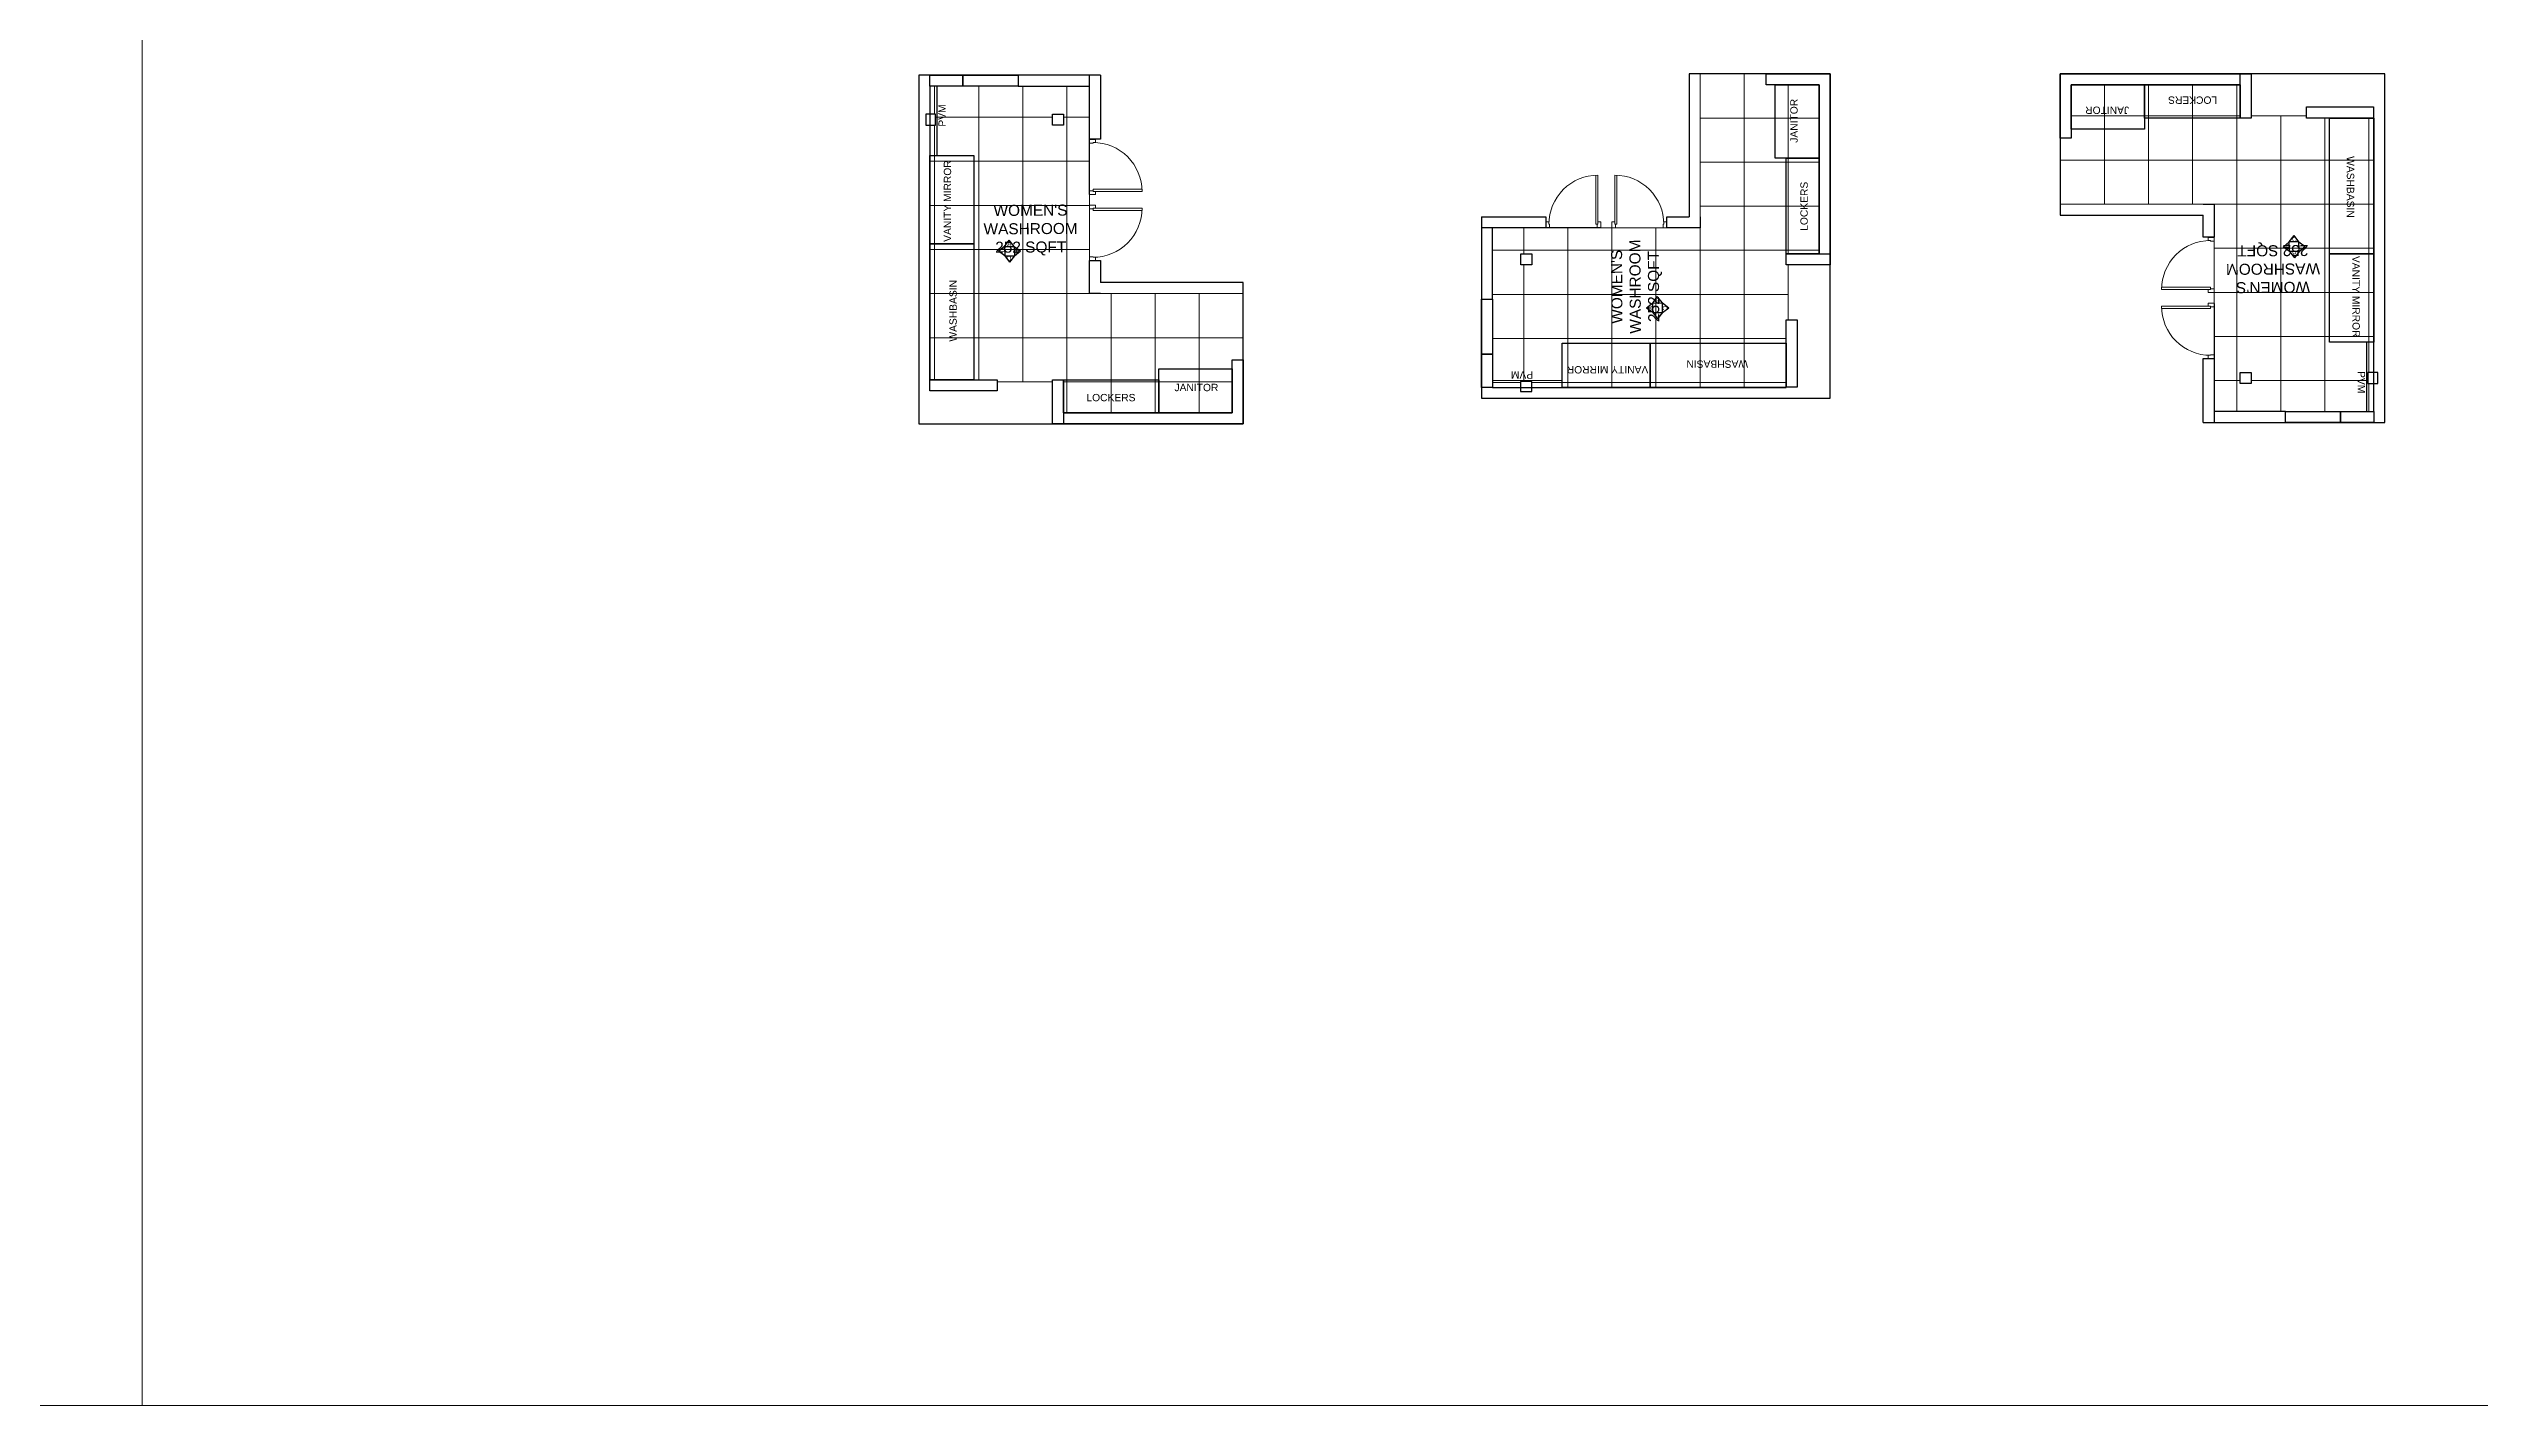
# Model space of a CAD drawing. Header units: millimetres. Extents: x 1464389 to 1998638, y -29162 to 256806.
# Drawn here: x 1933674 to 1966749, y 114142 to 132603 of the extents above; entities that cross this region are included whole.
import ezdxf

# ---------------------------------------------------------------- set-up
doc = ezdxf.new("R2010")
doc.units = ezdxf.units.MM
doc.header["$LTSCALE"] = 15
doc.layers.get('0').update_dxf_attribs({"lineweight": 5})
for name, color, linetype in [('A-WALL', 5, 'Continuous'), ('NEW WALL', 5, 'Continuous'), ('Text', 250, 'Continuous')]:
    doc.layers.add(name, color=color, linetype=linetype)
doc.layers.add('DOOR', color=124, linetype='Continuous', lineweight=9)
doc.layers.add('floor tiling line', color=6, linetype='Continuous', lineweight=5)
doc.layers.add('Furnitures', color=7, linetype='Continuous', lineweight=25, true_color=0x753b00)
doc.styles.add('ARIAL', font='arial.ttf')

# ---------------------------------------------------------------- blocks, each defined once
blk = doc.blocks.new('D900')
for points in [[(0, 840), (0, 900), (100, 900), (100, 850), (60, 850), (60, 840)], [(0, 60), (0, 0), (100, 0), (100, 50), (60, 50), (60, 60)]]:
    blk.add_lwpolyline(points, close=True)
blk.add_lwpolyline([(60, 850, -0.414214), (860, 50), (60, 50), (60, 85), (859, 85)], format="xyb")

msp = doc.modelspace()

# ---------------------------------------------------------------- linework, layer by layer
at = {"color": 4, "ltscale": 0.25}
for p, q in [((1956144.8, 131964), (1956144.8, 131964)), ((1956144.8, 131364), (1956144.8, 131364)), ((1956144.8, 130764), (1956144.8, 130764)), ((1961341, 130486.6), (1961341, 130486.6)), ((1961941, 130486.6), (1961941, 130486.6)), ((1962541, 130486.6), (1962541, 130486.6)), ((1955544.8, 127993.9), (1955544.8, 130164)), ((1945665, 129869.7), (1947835.1, 129869.7)), ((1965311.1, 129886.6), (1963141, 129886.6)), ((1948435.1, 129269.7), (1948435.1, 129269.7)), ((1949035.1, 129269.7), (1949035.1, 129269.7)), ((1949635.1, 129269.7), (1949635.1, 129269.7))]:
    msp.add_line(p, q, dxfattribs=at)
at = {"ltscale": 0.25}
for points in [[(1871257.5, 231643.1), (1934947.7, 231643.1), (1934947.7, 114142.5), (1871257.5, 114142.5)], [(1934947.7, 231643.1), (1998637.9, 231643.1), (1998637.9, 114142.5), (1934947.7, 114142.5)]]:
    msp.add_lwpolyline(points, close=True, dxfattribs=at)
for points in [[(1947835.1, 131319.8), (1947835.1, 131243.7)], [(1954094.8, 130164), (1954170.9, 130164)], [(1963141, 128436.5), (1963141, 128512.6)]]:
    msp.add_lwpolyline(points, dxfattribs=at)
at = {"layer": 'A-WALL'}
for p, q in [((1946865.3, 132092.9), (1947835.1, 132092.9)), ((1953321.7, 129194.2), (1953321.7, 130164)), ((1964110.8, 127663.4), (1963141, 127663.4))]:
    msp.add_line(p, q, dxfattribs=at)
for points in [[(1947985.1, 132242.5), (1945515.8, 132242.5), (1945515.8, 127497.6), (1949929.8, 127497.6), (1949929.8, 129419.7), (1947985.1, 129419.7)], [(1947985.1, 132242.5), (1947985.1, 131369.8), (1947835.1, 131369.8), (1947835.1, 132242.5)], [(1953172, 130314), (1953172, 127844.7), (1957917, 127844.7), (1957917, 132258.7), (1955994.8, 132258.7), (1955994.8, 130314)], [(1957767, 132108.7), (1957044.8, 132108.7), (1957044.8, 132258.7), (1957767, 132258.7)], [(1957767, 132258.7), (1957917, 132258.7), (1957917, 129810.7)], [(1957767, 129810.7), (1957767, 132108.7)], [(1962991, 127513.8), (1965460.3, 127513.8), (1965460.3, 132258.7), (1961046.3, 132258.7), (1961046.3, 130336.6), (1962991, 130336.6)], [(1961046.3, 132108.7), (1961046.3, 132258.7), (1963494.3, 132258.7)], [(1961196.3, 132108.7), (1961196.3, 131386.6), (1961046.3, 131386.6), (1961046.3, 132108.7)], [(1963494.3, 132108.7), (1961196.3, 132108.7)], [(1962991, 130486.6), (1963141, 130486.6), (1963141, 130036.5), (1962991, 130036.5), (1962991, 130336.6)], [(1953172, 130314), (1954044.8, 130314), (1954044.8, 130164), (1953172, 130164)], [(1956144.8, 130314), (1956144.8, 130164), (1955694.8, 130164), (1955694.8, 130314), (1955994.8, 130314)], [(1947985.1, 129269.7), (1947835.1, 129269.7), (1947835.1, 129719.8), (1947985.1, 129719.8), (1947985.1, 129419.7)], [(1949779.8, 127647.6), (1949779.8, 128369.7), (1949929.8, 128369.7), (1949929.8, 127647.6)], [(1962991, 127513.8), (1962991, 128386.5), (1963141, 128386.5), (1963141, 127513.8)], [(1949929.8, 127647.6), (1949929.8, 127497.6), (1947481.8, 127497.6)], [(1947481.8, 127647.6), (1949779.8, 127647.6)]]:
    msp.add_lwpolyline(points, dxfattribs=at)
for points in [[(1945665, 132242.5), (1946115.3, 132242.5), (1946115.3, 132092.9), (1945665, 132092.9)], [(1965310.3, 131658.7), (1964394.3, 131658.7), (1964394.3, 131808.7), (1965310.3, 131808.7)], [(1957317, 127994.7), (1957317, 128910.7), (1957467, 128910.7), (1957467, 127994.7)], [(1953172, 127993.9), (1953172, 128444.2), (1953321.7, 128444.2), (1953321.7, 127993.9)], [(1945665.8, 128097.6), (1946581.8, 128097.6), (1946581.8, 127947.6), (1945665.8, 127947.6)], [(1965311.1, 127513.8), (1964860.8, 127513.8), (1964860.8, 127663.4), (1965311.1, 127663.4)]]:
    msp.add_lwpolyline(points, close=True, dxfattribs=at)
at = {"layer": 'floor tiling line', "ltscale": 0.25}
for p, q in [((1945729.8, 132092.6), (1945729.8, 131711.5)), ((1946115.3, 132092.9), (1946865.3, 132092.9)), ((1946329.8, 128097.6), (1946329.8, 132092.9)), ((1946929.8, 132092.9), (1946929.8, 128069.7)), ((1947529.8, 132092.7), (1947529.8, 127647.6)), ((1947835.1, 132167.8), (1947835.1, 129269.7)), ((1956144.8, 132258.7), (1957044.8, 132258.7)), ((1956144.8, 127993.9), (1956144.8, 132258.7)), ((1956744.8, 127993.9), (1956744.8, 132258.7)), ((1957344.8, 129810.7), (1957344.8, 132108.7)), ((1961646.3, 130486.6), (1961646.3, 132108.7)), ((1962246.3, 130486.6), (1962246.3, 132108.7)), ((1962846.3, 130486.6), (1962846.3, 132108.7)), ((1963446.3, 127663.6), (1963446.3, 132108.7)), ((1945743.3, 131669.7), (1947331.8, 131669.7)), ((1947481.8, 131669.7), (1947835.1, 131669.7)), ((1956144.8, 131658.7), (1957767, 131658.7)), ((1963494.3, 131686.6), (1961196.3, 131686.6)), ((1964394.3, 131686.6), (1963644.3, 131686.6)), ((1964046.3, 127663.4), (1964046.3, 131686.6)), ((1964646.3, 131658.7), (1964646.3, 127663.4)), ((1965246.3, 128195.7), (1965246.3, 131658.7)), ((1945729.8, 131560.6), (1945729.8, 128097.6)), ((1961046.3, 130486.6), (1961046.3, 131386.6)), ((1945665, 131069.7), (1947835.1, 131069.7)), ((1956144.8, 131058.7), (1957767, 131058.7)), ((1965311.1, 131086.6), (1961046.3, 131086.6)), ((1945665, 130469.7), (1947835.1, 130469.7)), ((1956144.8, 130458.7), (1957767, 130458.7)), ((1965311.1, 130486.6), (1961046.3, 130486.6)), ((1963141, 127588.5), (1963141, 130486.6)), ((1953246.8, 130164), (1956144.8, 130164)), ((1953744.8, 129810.7), (1953744.8, 130164)), ((1954344.8, 127993.9), (1954344.8, 130164)), ((1954944.8, 127993.9), (1954944.8, 130164)), ((1955544.8, 127993.9), (1955544.8, 130164)), ((1945665, 129869.7), (1947835.1, 129869.7)), ((1953321.9, 129858.7), (1957767, 129858.7)), ((1953744.8, 128072.2), (1953744.8, 129660.7)), ((1957344.8, 128910.7), (1957344.8, 129660.7)), ((1965311.1, 129886.6), (1963141, 129886.6)), ((1945665, 129269.7), (1949929.8, 129269.7)), ((1948129.8, 129269.7), (1948129.8, 127647.6)), ((1948729.8, 129269.7), (1948729.8, 127647.6)), ((1949329.8, 129269.7), (1949329.8, 127647.6)), ((1949929.8, 129269.7), (1949929.8, 128369.7)), ((1953321.7, 129258.7), (1957344.8, 129258.7)), ((1953321.7, 128444.2), (1953321.7, 129194.2)), ((1965311.1, 129286.6), (1963141, 129286.6)), ((1945665, 128669.7), (1949929.8, 128669.7)), ((1965311.1, 128686.6), (1963141, 128686.6)), ((1957317, 128658.7), (1953321.7, 128658.7)), ((1946581.8, 128069.7), (1947331.8, 128069.7)), ((1947481.8, 128069.7), (1949779.8, 128069.7)), ((1953322, 128058.7), (1953703, 128058.7)), ((1953854, 128058.7), (1957317, 128058.7)), ((1963494.3, 128086.6), (1963141, 128086.6)), ((1965232.8, 128086.6), (1963644.3, 128086.6)), ((1965246.3, 127663.7), (1965246.3, 128044.7)), ((1964860.8, 127663.4), (1964110.8, 127663.4))]:
    msp.add_line(p, q, dxfattribs=at)
at = {"layer": 'Furnitures', "ltscale": 0.25}
for p, q in [((1945665, 132092.9), (1945665, 128097.6)), ((1965311.1, 127663.4), (1965311.1, 131658.7)), ((1953321.7, 127993.9), (1957317, 127993.9))]:
    msp.add_line(p, q, dxfattribs=at)
at = {"layer": 'Furnitures'}
for p, q in [((1945760.4, 132092.6), (1945760.8, 131147.5)), ((1965215.7, 127663.7), (1965215.3, 128608.8)), ((1953322, 128089.3), (1954267, 128089.7))]:
    msp.add_line(p, q, dxfattribs=at)
at = {"layer": 'Furnitures', "ltscale": 0.25}
for points in [[(1946115.3, 132242.5), (1946865.3, 132242.5), (1946865.3, 132092.9), (1946115.3, 132092.9)], [(1963644.3, 131658.7), (1963494.3, 131658.7), (1963494.3, 132258.7), (1963644.3, 132258.7)], [(1957317, 129660.7), (1957317, 129810.7), (1957917, 129810.7), (1957917, 129660.7)], [(1953172, 128444.2), (1953172, 129194.2), (1953321.7, 129194.2), (1953321.7, 128444.2)], [(1947331.8, 128097.6), (1947481.8, 128097.6), (1947481.8, 127497.6), (1947331.8, 127497.6)], [(1964860.8, 127513.8), (1964110.8, 127513.8), (1964110.8, 127663.4), (1964860.8, 127663.4)]]:
    msp.add_lwpolyline(points, close=True, dxfattribs=at)
for points in [[(1947835.1, 130619.8), (1947835.1, 130619.8), (1947835.1, 132242.5)], [(1954794.8, 130164), (1954794.8, 130164), (1953172, 130164)], [(1963141, 129136.5), (1963141, 129136.5), (1963141, 127513.8)]]:
    msp.add_lwpolyline(points, dxfattribs=at)
at = {"layer": 'Furnitures'}
for points in [[(1957167, 131110.6), (1957167, 132108.7), (1957767, 132108.7), (1957767, 131110.6)], [(1962194.4, 131508.7), (1961196.3, 131508.7), (1961196.3, 132108.7), (1962194.4, 132108.7)], [(1963494.3, 131658.7), (1962194.4, 131658.7), (1962194.4, 132108.7), (1963494.3, 132108.7)], [(1965311.1, 129808.4), (1964711.2, 129808.4), (1964711.2, 131658.7), (1965311.1, 131658.7)], [(1945665, 131147.5), (1946264.9, 131147.5), (1946264.9, 129947.9), (1945665, 129947.9)], [(1957317, 129810.7), (1957317, 131110.6), (1957767, 131110.6), (1957767, 129810.7)], [(1945665, 129947.9), (1946264.9, 129947.9), (1946264.9, 128097.6), (1945665, 128097.6)], [(1965311.1, 128608.8), (1964711.2, 128608.8), (1964711.2, 129808.4), (1965311.1, 129808.4)], [(1954267, 127993.9), (1954267, 128593.8), (1955466.7, 128593.8), (1955466.7, 127993.9)], [(1955466.7, 127993.9), (1955466.7, 128593.8), (1957317, 128593.8), (1957317, 127993.9)], [(1947481.8, 128097.6), (1948781.7, 128097.6), (1948781.7, 127647.6), (1947481.8, 127647.6)], [(1948781.7, 128247.6), (1949779.8, 128247.6), (1949779.8, 127647.6), (1948781.7, 127647.6)]]:
    msp.add_lwpolyline(points, close=True, dxfattribs=at)
at = {"layer": 'Furnitures', "color": 6, "ltscale": 0.25}
for points in [[(1945610.8, 131560.6), (1945743.3, 131560.6), (1945743.3, 131711.5), (1945610.8, 131711.5)], [(1947331.8, 131710.6), (1947481.8, 131710.6), (1947481.8, 131560.6), (1947331.8, 131560.6)], [(1953704, 129660.7), (1953704, 129810.7), (1953854, 129810.7), (1953854, 129660.7)], [(1953854, 127939.7), (1953854, 128072.2), (1953703, 128072.2), (1953703, 127939.7)], [(1963644.3, 128045.7), (1963494.3, 128045.7), (1963494.3, 128195.7), (1963644.3, 128195.7)], [(1965365.3, 128195.7), (1965232.8, 128195.7), (1965232.8, 128044.7), (1965365.3, 128044.7)]]:
    msp.add_lwpolyline(points, close=True, dxfattribs=at)
at = {"layer": 'NEW WALL', "color": 240, "true_color": 0xed1f24}
for p, q in [((1946681.3, 129912.5), (1946743.6, 129998.4)), ((1946811.5, 129912.5), (1946743.6, 129998.4)), ((1964160.9, 129973.9), (1964228.8, 130059.8)), ((1964291.1, 129973.9), (1964228.8, 130059.8)), ((1946681.3, 129912.5), (1946597.2, 129847.8)), ((1946684.9, 129782.4), (1946597.2, 129847.8)), ((1946681.3, 129912.5), (1946811.5, 129912.5)), ((1946681.3, 129912.5), (1946684.9, 129782.4)), ((1946684.9, 129782.4), (1946815.1, 129782.4)), ((1946684.9, 129782.4), (1946747.2, 129696.5)), ((1946815.1, 129782.4), (1946747.2, 129696.5)), ((1946811.5, 129912.5), (1946899.1, 129852.7)), ((1946811.5, 129912.5), (1946815.1, 129782.4)), ((1946815.1, 129782.4), (1946899.1, 129852.7)), ((1964160.9, 129973.9), (1964077, 129903.6)), ((1964164.6, 129843.8), (1964077, 129903.6)), ((1964291.1, 129973.9), (1964160.9, 129973.9)), ((1964164.6, 129843.8), (1964160.9, 129973.9)), ((1964294.8, 129843.8), (1964164.6, 129843.8)), ((1964164.6, 129843.8), (1964232.5, 129757.9)), ((1964294.8, 129843.8), (1964232.5, 129757.9)), ((1964291.1, 129973.9), (1964378.9, 129908.5)), ((1964294.8, 129843.8), (1964291.1, 129973.9)), ((1964294.8, 129843.8), (1964378.9, 129908.5)), ((1955502, 129140.4), (1955416.2, 129072.5)), ((1955502, 129010.2), (1955416.2, 129072.5)), ((1955502, 129140.4), (1955561.9, 129228)), ((1955502, 129140.4), (1955632.2, 129144.1)), ((1955502, 129010.2), (1955502, 129140.4)), ((1955502, 129010.2), (1955632.2, 129013.8)), ((1955502, 129010.2), (1955566.7, 128926.1)), ((1955632.2, 129144.1), (1955561.9, 129228)), ((1955632.2, 129013.8), (1955566.7, 128926.1)), ((1955632.2, 129013.8), (1955632.2, 129144.1)), ((1955632.2, 129144.1), (1955718.1, 129076.2)), ((1955632.2, 129013.8), (1955718.1, 129076.2))]:
    msp.add_line(p, q, dxfattribs=at)

# ---------------------------------------------------------------- block references
at = {"layer": 'DOOR'}
for p, xscale, yscale, zscale, rotation in [((1947835.1, 130617.9), 0.8333333333323176, 0.8333333333323176, 0.8333333333323176, 359.9948558315951), ((1954796.7, 130164), 0.8333333333323181, 0.8333333333323181, 0.8333333333323181, 89.99485583159507), ((1954942.9, 130164), -0.8333333333323181, 0.8333333333323137, 0.8333333333323137, 269.994855831595), ((1947835.1, 130471.7), -0.8333333333323176, 0.8333333333323137, 0.8333333333323137, 179.9948558315951), ((1963141, 129284.6), -0.8333333333323186, 0.8333333333323137, 0.8333333333323137, 359.994855831595), ((1963141, 129138.4), 0.8333333333323186, 0.8333333333323186, 0.8333333333323186, 179.9948558315951)]:
    msp.add_blockref('D900', p, dxfattribs=dict(at, xscale=xscale, yscale=yscale, zscale=zscale, rotation=rotation))

# ---------------------------------------------------------------- texts
at = {"layer": 'NEW WALL', "color": 240, "true_color": 0xed1f24, "char_height": 61.6, "style": 'ARIAL'}
for s, insert, attachment_point in [('\\pxt5;C ', (1964201, 130039.4), 1), ('\\pxt5;A ', (1946716.9, 129916), 7)]:
    msp.add_mtext_dynamic_manual_height_columns(s, width=61.602, gutter_width=110, heights=[0], dxfattribs=dict(at, insert=insert, attachment_point=attachment_point))
for s, insert, attachment_point, rotation in [('\\pxt5;D ', (1946622, 129827.9), 1, 91.61187), ('\\pxt5;C ', (1946775.1, 129716.9), 1, 180), ('\\pxt5;B ', (1946813.9, 129868), 7, 271.61187), ('\\pxt5;B ', (1964162.1, 129888.3), 7, 91.61187), ('\\pxt5;A ', (1964259.2, 129840.3), 7, 180), ('\\pxt5;D ', (1964354, 129928.4), 1, 271.61187), ('\\pxt5;A ', (1955498.6, 129045.8), 7, 90), ('\\pxt5;D ', (1955586.7, 128951), 1, 181.61187), ('\\pxt5;B ', (1955546.6, 129142.9), 7, 1.61187), ('\\pxt5;C ', (1955697.7, 129104), 1, 270)]:
    msp.add_mtext_dynamic_manual_height_columns(s, width=61.602, gutter_width=110, heights=[0], dxfattribs=dict(at, insert=insert, attachment_point=attachment_point, rotation=rotation))
at = {"layer": 'Text', "ltscale": 0.25, "style": 'ARIAL'}
for s, width, heights, insert, char_height, attachment_point, rotation in [('\\pxqc;PVM', 1302.77, [103.4], (1945782.1, 131041.1), 100, 1, 90), ("\\pxqc;WOMEN'S \\PWASHROOM\\P252 SQFT", 1649.428, [0], (1946213.3, 129782), 150, 7, 0.35097), ("\\pxqc;WOMEN'S \\PWASHROOM\\P252 SQFT", 1649.428, [0], (1955632.6, 128542.2), 150, 7, 90.35097), ("\\pxqc;WOMEN'S \\PWASHROOM\\P252 SQFT", 1649.428, [0], (1964762.8, 129974.3), 150, 7, 180.35097), ('\\pxqc;PVM', 1302.77, [103.4], (1954373.5, 128111), 100, 1, 180), ('\\pxqc;PVM', 1302.77, [103.4], (1965194, 128715.2), 100, 1, 270)]:
    msp.add_mtext_dynamic_manual_height_columns(s, width=width, gutter_width=250, heights=heights, dxfattribs=dict(at, insert=insert, char_height=char_height, attachment_point=attachment_point, rotation=rotation))
at = {"layer": 'Text', "char_height": 100, "width": 1578.072, "attachment_point": 9, "style": 'ARIAL'}
for s, insert, rotation in [('JANITOR', (1957473.8, 131919.7), 90), ('JANITOR', (1961385.3, 131815.6), 180), ('LOCKERS', (1962513.5, 131953), 180), ('VANITY MIRROR', (1945955.6, 131083.7), 90), ('WASHBASIN', (1964943.8, 130301.4), 270), ('LOCKERS', (1957611.2, 130791.5), 90), ('VANITY MIRROR', (1965020.5, 128672.6), 270), ('WASHBASIN', (1946032.2, 129454.9), 90), ('WASHBASIN', (1955959.7, 128361.1), 180), ('VANITY MIRROR', (1954330.9, 128284.5), 180)]:
    msp.add_mtext(s, dxfattribs=dict(at, insert=insert, rotation=rotation))
for s, insert in [('JANITOR', (1949590.8, 127940.7)), ('LOCKERS', (1948462.6, 127803.3))]:
    msp.add_mtext(s, dxfattribs=dict(at, insert=insert))

doc.saveas('drawing.dxf')
